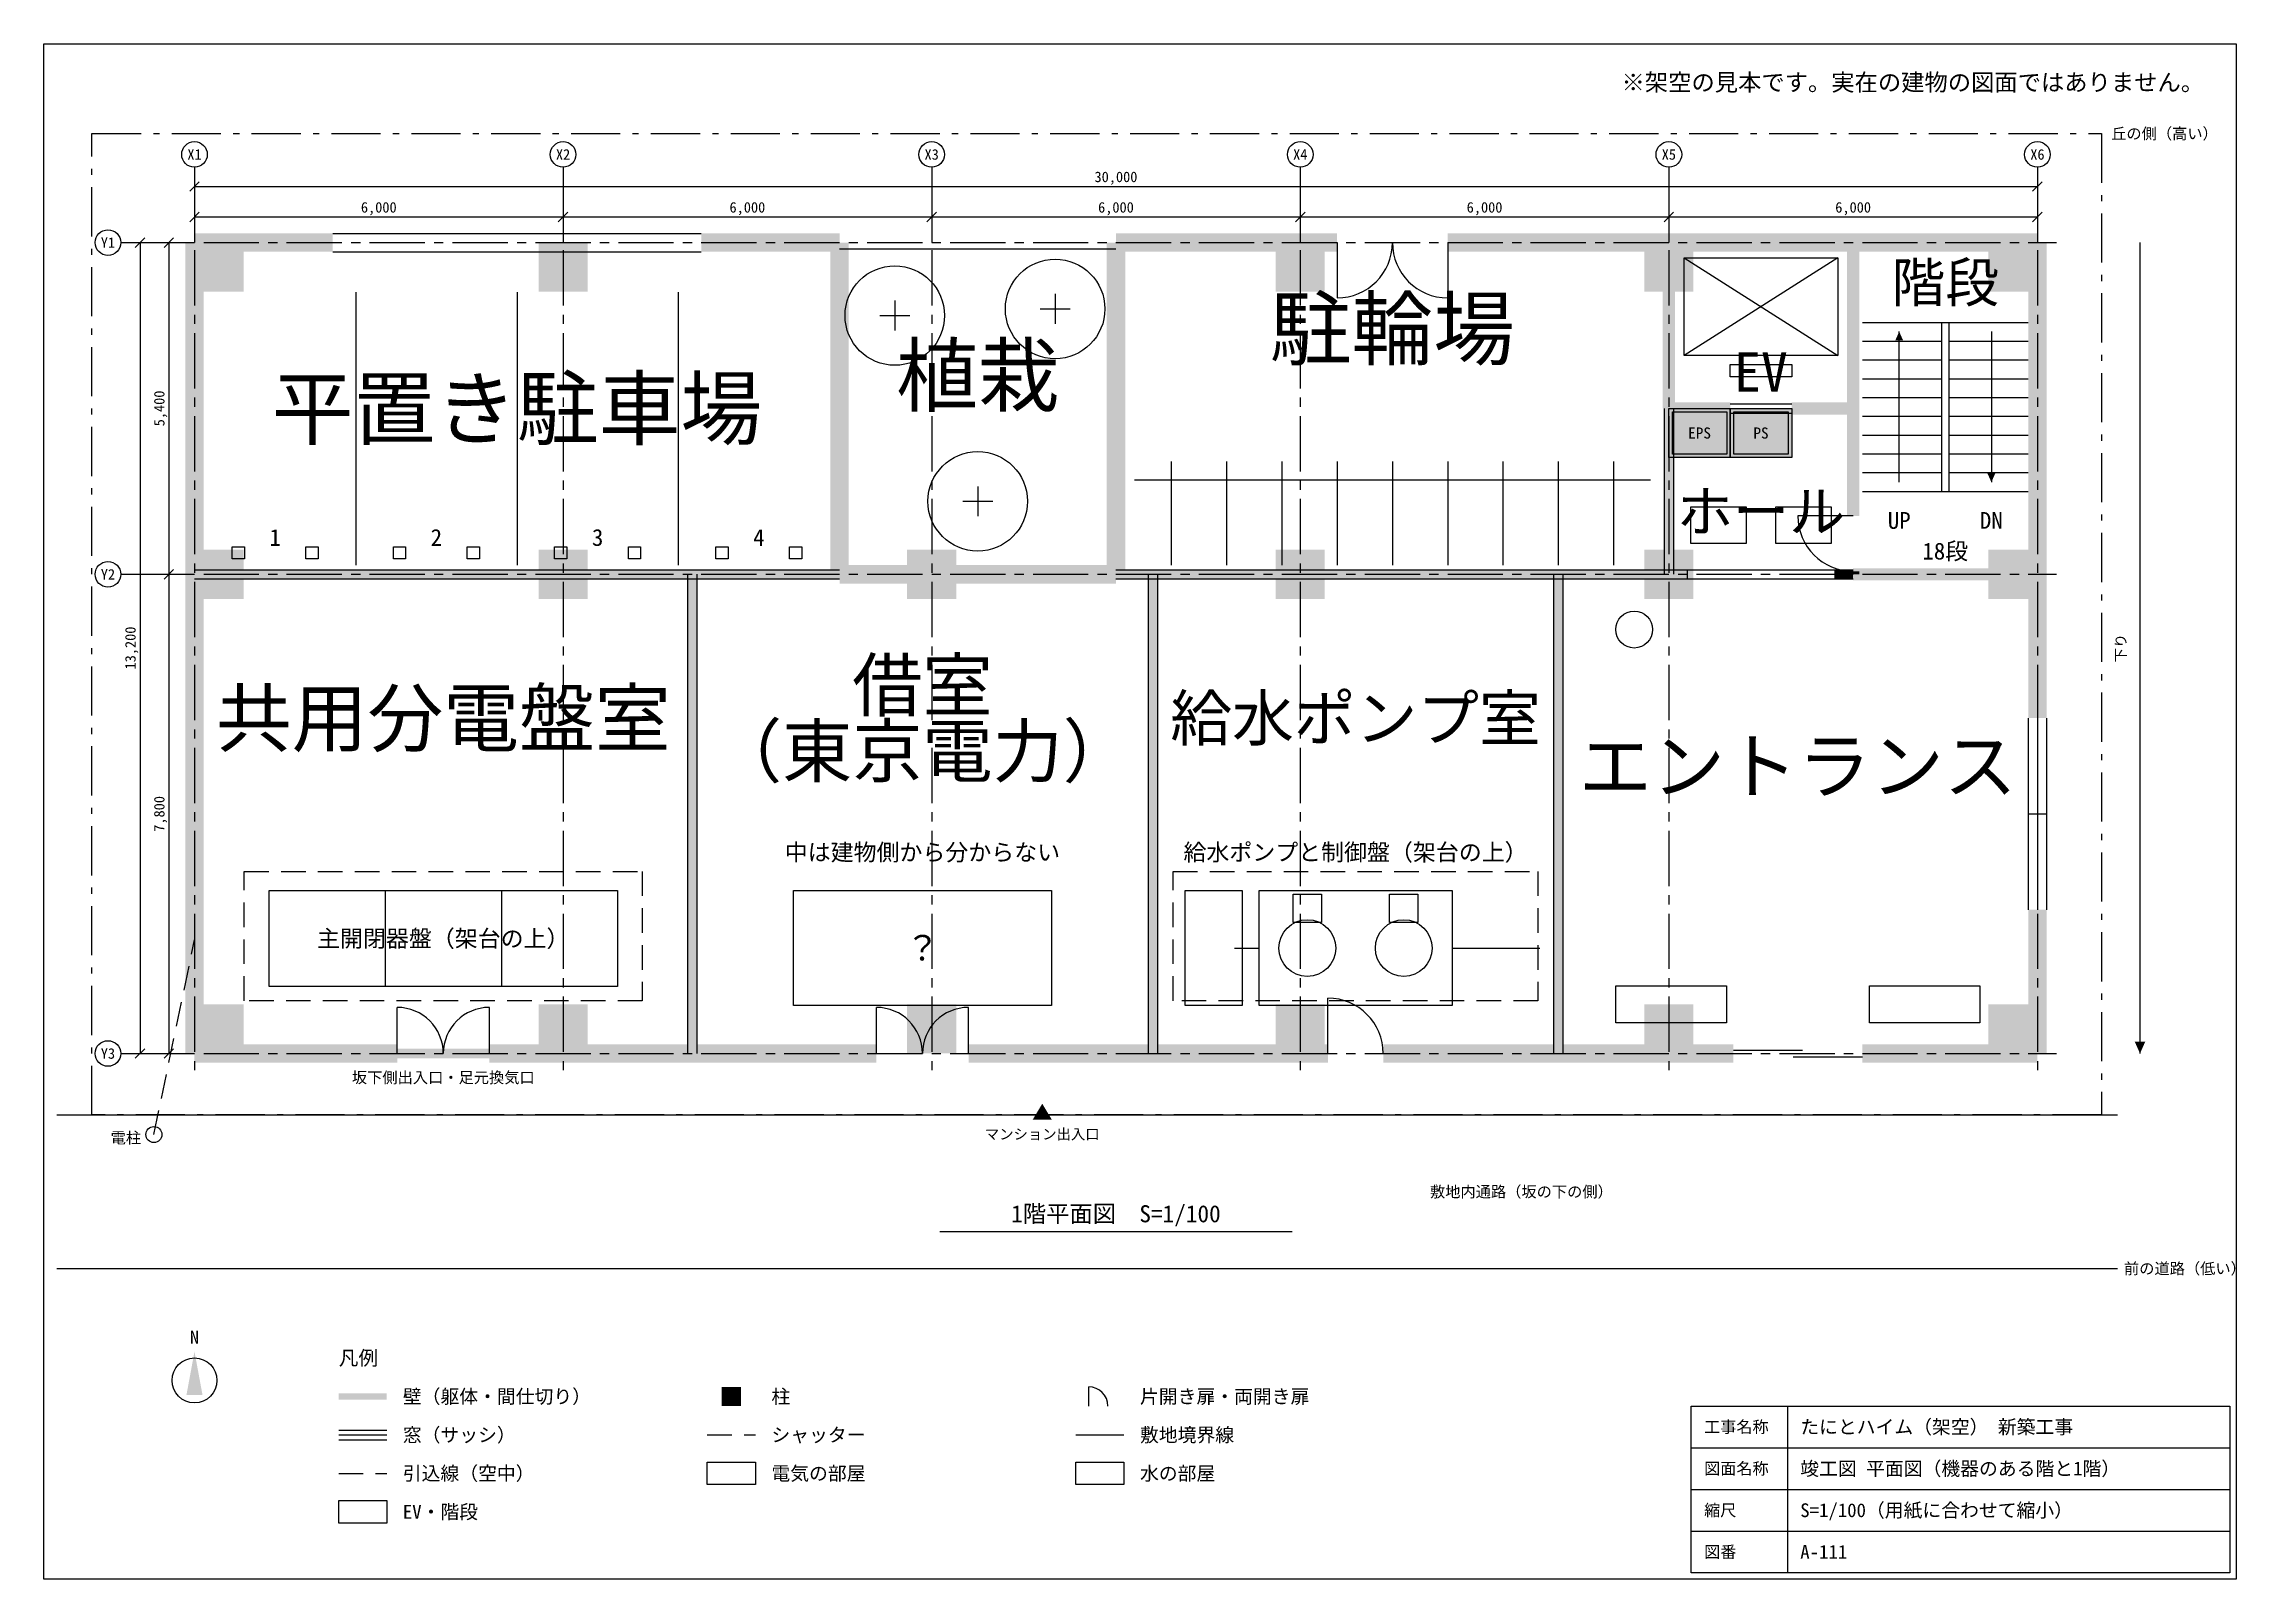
# Model space of a CAD drawing. Header units: millimetres. Extents: x 417 to 36104, y -25409 to -417.
import ezdxf
from ezdxf.enums import TextEntityAlignment as Align

# ---------------------------------------------------------------- set-up
doc = ezdxf.new("R2010")
doc.units = ezdxf.units.MM
for name, pattern in [('CENTER', [1350, 900, -150, 150, -150]), ('DASHDOT', [1300, 800, -200, 100, -200]), ('DASHED', [600, 400, -200])]:
    doc.linetypes.add(name, pattern=pattern)
for name, color, linetype in [('シャッター', 7, 'DASHED'), ('図枠', 7, 'CONTINUOUS'), ('壁', 7, 'CONTINUOUS'), ('寸法', 5, 'CONTINUOUS'), ('建具', 7, 'CONTINUOUS'), ('引込', 5, 'DASHED'), ('敷地', 7, 'DASHDOT'), ('文字', 7, 'CONTINUOUS'), ('柱', 7, 'CONTINUOUS'), ('細線', 8, 'CONTINUOUS'), ('設備', 8, 'CONTINUOUS'), ('通り芯', 1, 'CENTER'), ('道路', 8, 'CONTINUOUS'), ('階段EV', 8, 'CONTINUOUS')]:
    doc.layers.add(name, color=color, linetype=linetype)
doc.styles.add('JP', font='msgothic.ttc')

msp = doc.modelspace()

# ---------------------------------------------------------------- linework, layer by layer
at = {"layer": 'シャッター'}
msp.add_line((11217.39, -23060.87), (12000, -23060.87), dxfattribs=at)
for points in [[(3679.57, -13888.17), (10159.57, -13888.17), (10159.57, -15994.17), (3679.57, -15994.17)], [(18799.57, -13888.17), (24739.57, -13888.17), (24739.57, -15994.17), (18799.57, -15994.17)]]:
    msp.add_lwpolyline(points, close=True, dxfattribs=at)
at = {"layer": '図枠'}
for p, q in [((15000, -19747.83), (20739.13, -19747.83)), ((28800, -22591.3), (28800, -25304.35)), ((27234.78, -23269.57), (36000, -23269.57)), ((27234.78, -23947.83), (36000, -23947.83)), ((27234.78, -24626.09), (36000, -24626.09))]:
    msp.add_line(p, q, dxfattribs=at)
for points in [[(417.39, -417.39), (36104.35, -417.39), (36104.35, -25408.7), (417.39, -25408.7)], [(27234.78, -22591.3), (36000, -22591.3), (36000, -25304.35), (27234.78, -25304.35)]]:
    msp.add_lwpolyline(points, close=True, dxfattribs=at)
for centre, radius in [((2869.57, -2217.39), 208.7), ((8869.57, -2217.39), 208.7), ((14869.57, -2217.39), 208.7), ((20869.57, -2217.39), 208.7), ((26869.57, -2217.39), 208.7), ((32869.57, -2217.39), 208.7), ((1460.87, -3652.17), 208.7), ((1460.87, -9052.17), 208.7), ((1460.87, -16852.17), 208.7), ((2869.57, -22173.91), 365.22)]:
    msp.add_circle(centre, radius, dxfattribs=at)
for points in [[(16669.57, -17669.57), (16513.04, -17930.43), (16826.09, -17930.43)], [(2869.57, -21704.35), (2739.13, -22408.7), (3000, -22408.7)]]:
    msp.add_solid(points, dxfattribs=at)
at = {"layer": '壁'}
for p, q in [((26794.57, -6352.17), (26794.57, -9052.17)), ((26944.57, -6352.17), (26944.57, -9052.17)), ((2869.57, -8977.17), (13369.57, -8977.17)), ((2869.57, -9127.17), (13369.57, -9127.17)), ((10894.57, -9052.17), (10894.57, -16852.17)), ((11044.57, -9052.17), (11044.57, -16852.17)), ((17869.57, -8977.17), (27169.57, -8977.17)), ((17869.57, -9127.17), (27169.57, -9127.17)), ((18394.57, -9052.17), (18394.57, -16852.17)), ((18544.57, -9052.17), (18544.57, -16852.17)), ((24994.57, -9052.17), (24994.57, -16852.17)), ((25144.57, -9052.17), (25144.57, -16852.17)), ((27169.57, -8977.17), (27169.57, -9127.17)), ((29569.57, -8977.17), (29869.57, -8977.17)), ((29569.57, -8977.17), (29569.57, -9127.17)), ((29569.57, -9127.17), (29869.57, -9127.17))]:
    msp.add_line(p, q, dxfattribs=at)
for points in [[(26869.57, -6352.17), (27869.57, -6352.17), (27869.57, -7152.17), (26869.57, -7152.17)], [(27869.57, -6352.17), (28869.57, -6352.17), (28869.57, -7152.17), (27869.57, -7152.17)]]:
    msp.add_lwpolyline(points, close=True, dxfattribs=at)
for points in [[(2869.57, -3502.17), (5119.57, -3502.17), (2869.57, -3802.17), (5119.57, -3802.17)], [(11119.57, -3502.17), (13369.57, -3502.17), (11119.57, -3802.17), (13369.57, -3802.17)], [(17869.57, -3502.17), (21469.57, -3502.17), (17869.57, -3802.17), (21469.57, -3802.17)], [(23269.57, -3502.17), (32869.57, -3502.17), (23269.57, -3802.17), (32869.57, -3802.17)], [(2719.57, -3652.17), (3019.57, -3652.17), (2719.57, -16852.17), (3019.57, -16852.17)], [(13219.57, -3652.17), (13519.57, -3652.17), (13219.57, -9052.17), (13519.57, -9052.17)], [(17719.57, -3652.17), (18019.57, -3652.17), (17719.57, -9052.17), (18019.57, -9052.17)], [(26769.57, -3652.17), (26969.57, -3652.17), (26769.57, -6352.17), (26969.57, -6352.17)], [(29769.57, -3652.17), (29969.57, -3652.17), (29769.57, -8102.17), (29969.57, -8102.17)], [(32719.57, -3652.17), (33019.57, -3652.17), (32719.57, -11392.17), (33019.57, -11392.17)], [(26794.57, -6352.17), (26944.57, -6352.17), (26794.57, -9052.17), (26944.57, -9052.17)], [(26869.57, -6252.17), (27869.57, -6252.17), (26869.57, -6452.17), (27869.57, -6452.17)], [(26869.57, -6352.17), (27869.57, -6352.17), (26869.57, -7152.17), (27869.57, -7152.17)], [(27869.57, -6352.17), (28869.57, -6352.17), (27869.57, -7152.17), (28869.57, -7152.17)], [(28869.57, -6252.17), (29869.57, -6252.17), (28869.57, -6452.17), (29869.57, -6452.17)], [(13369.57, -8902.17), (17869.57, -8902.17), (13369.57, -9202.17), (17869.57, -9202.17)], [(2869.57, -8977.17), (13369.57, -8977.17), (2869.57, -9127.17), (13369.57, -9127.17)], [(10894.57, -9052.17), (11044.57, -9052.17), (10894.57, -16852.17), (11044.57, -16852.17)], [(17869.57, -8977.17), (27169.57, -8977.17), (17869.57, -9127.17), (27169.57, -9127.17)], [(18394.57, -9052.17), (18544.57, -9052.17), (18394.57, -16852.17), (18544.57, -16852.17)], [(24994.57, -9052.17), (25144.57, -9052.17), (24994.57, -16852.17), (25144.57, -16852.17)], [(29569.57, -8977.17), (29869.57, -8977.17), (29569.57, -9127.17), (29869.57, -9127.17)], [(29769.57, -9002.17), (29969.57, -9002.17), (29769.57, -9052.17), (29969.57, -9052.17)], [(29869.57, -8952.17), (32869.57, -8952.17), (29869.57, -9152.17), (32869.57, -9152.17)], [(32719.57, -14512.17), (33019.57, -14512.17), (32719.57, -16852.17), (33019.57, -16852.17)], [(2869.57, -16702.17), (6169.57, -16702.17), (2869.57, -17002.17), (6169.57, -17002.17)], [(7669.57, -16702.17), (13969.57, -16702.17), (7669.57, -17002.17), (13969.57, -17002.17)], [(15469.57, -16702.17), (21319.57, -16702.17), (15469.57, -17002.17), (21319.57, -17002.17)], [(22219.57, -16702.17), (27919.57, -16702.17), (22219.57, -17002.17), (27919.57, -17002.17)], [(30019.57, -16702.17), (32869.57, -16702.17), (30019.57, -17002.17), (32869.57, -17002.17)], [(5217.39, -22382.61), (6000, -22382.61), (5217.39, -22486.96), (6000, -22486.96)]]:
    msp.add_solid(points, dxfattribs=at)
at = {"layer": '寸法'}
for p, q in [((2791.3, -2817.39), (2947.83, -2660.87)), ((2869.57, -2739.13), (32869.57, -2739.13)), ((32791.3, -2817.39), (32947.83, -2660.87)), ((2791.3, -3313.04), (2947.83, -3156.52)), ((8791.3, -3313.04), (8947.83, -3156.52)), ((14791.3, -3313.04), (14947.83, -3156.52)), ((20791.3, -3313.04), (20947.83, -3156.52)), ((26791.3, -3313.04), (26947.83, -3156.52)), ((32791.3, -3313.04), (32947.83, -3156.52)), ((2869.57, -3234.78), (32869.57, -3234.78)), ((1904.35, -3730.43), (2060.87, -3573.91)), ((1982.61, -3652.17), (1982.61, -16852.17)), ((2373.91, -3730.43), (2530.43, -3573.91)), ((2452.17, -3652.17), (2452.17, -16852.17)), ((2373.91, -9130.43), (2530.43, -8973.91)), ((1904.35, -16930.43), (2060.87, -16773.91)), ((2373.91, -16930.43), (2530.43, -16773.91))]:
    msp.add_line(p, q, dxfattribs=at)
msp.add_solid([(6136.96, -16773.91), (7702.17, -16773.91), (6136.96, -16930.43), (7702.17, -16930.43)], dxfattribs=at)
at = {"layer": '建具'}
for p, q in [((13369.57, -3752.17), (17869.57, -3752.17)), ((21469.57, -3652.17), (21469.57, -4552.17)), ((23269.57, -3652.17), (23269.57, -4552.17)), ((29869.57, -8102.17), (28969.57, -8102.17)), ((32869.57, -11392.17), (32869.57, -14512.17)), ((21319.57, -16852.17), (21319.57, -15952.17)), ((6169.57, -16852.17), (6169.57, -16102.17)), ((7669.57, -16852.17), (7669.57, -16102.17)), ((13969.57, -16852.17), (13969.57, -16102.17)), ((15469.57, -16852.17), (15469.57, -16102.17)), ((27919.57, -16800), (29047.83, -16800)), ((28891.3, -16904.35), (30019.57, -16904.35)), ((17426.09, -22591.3), (17426.09, -22278.26)), ((5217.39, -23060.87), (6000, -23060.87))]:
    msp.add_line(p, q, dxfattribs=at)
for centre, radius, start, end in [((21469.57, -3652.17), 900, 270, 0), ((23269.57, -3652.17), 900, 180, 270), ((29869.57, -8102.17), 900, 180, 270), ((21319.57, -16852.17), 900, 0, 90), ((6169.57, -16852.17), 750, 0, 90), ((7669.57, -16852.17), 750, 90, 180), ((13969.57, -16852.17), 750, 0, 90), ((15469.57, -16852.17), 750, 90, 180), ((17426.09, -22591.3), 313.04, 0, 90)]:
    msp.add_arc(centre, radius, start, end, dxfattribs=at)
at = {"layer": '引込'}
for p, q in [((2209.57, -18172.17), (2869.57, -15004.17)), ((5217.39, -23686.96), (6000, -23686.96))]:
    msp.add_line(p, q, dxfattribs=at)
at = {"layer": '敷地'}
msp.add_line((17217.39, -23060.87), (18000, -23060.87), dxfattribs=at)
msp.add_lwpolyline([(1200, -1878.26), (33913.04, -1878.26), (33913.04, -17852.17), (1200, -17852.17)], close=True, dxfattribs=at)
at = {"layer": '柱'}
for points in [[(2869.57, -3652.17), (3669.57, -3652.17), (2869.57, -4452.17), (3669.57, -4452.17)], [(8469.57, -3652.17), (9269.57, -3652.17), (8469.57, -4452.17), (9269.57, -4452.17)], [(20469.57, -3652.17), (21269.57, -3652.17), (20469.57, -4452.17), (21269.57, -4452.17)], [(26469.57, -3652.17), (27269.57, -3652.17), (26469.57, -4452.17), (27269.57, -4452.17)], [(32069.57, -3652.17), (32869.57, -3652.17), (32069.57, -4452.17), (32869.57, -4452.17)], [(2869.57, -8652.17), (3669.57, -8652.17), (2869.57, -9452.17), (3669.57, -9452.17)], [(8469.57, -8652.17), (9269.57, -8652.17), (8469.57, -9452.17), (9269.57, -9452.17)], [(14469.57, -8652.17), (15269.57, -8652.17), (14469.57, -9452.17), (15269.57, -9452.17)], [(20469.57, -8652.17), (21269.57, -8652.17), (20469.57, -9452.17), (21269.57, -9452.17)], [(26469.57, -8652.17), (27269.57, -8652.17), (26469.57, -9452.17), (27269.57, -9452.17)], [(32069.57, -8652.17), (32869.57, -8652.17), (32069.57, -9452.17), (32869.57, -9452.17)], [(2869.57, -16052.17), (3669.57, -16052.17), (2869.57, -16852.17), (3669.57, -16852.17)], [(8469.57, -16052.17), (9269.57, -16052.17), (8469.57, -16852.17), (9269.57, -16852.17)], [(14469.57, -16052.17), (15269.57, -16052.17), (14469.57, -16852.17), (15269.57, -16852.17)], [(20469.57, -16052.17), (21269.57, -16052.17), (20469.57, -16852.17), (21269.57, -16852.17)], [(26469.57, -16052.17), (27269.57, -16052.17), (26469.57, -16852.17), (27269.57, -16852.17)], [(32069.57, -16052.17), (32869.57, -16052.17), (32069.57, -16852.17), (32869.57, -16852.17)], [(11452.17, -22278.26), (11765.22, -22278.26), (11452.17, -22591.3), (11765.22, -22591.3)]]:
    msp.add_solid(points, dxfattribs=at)
at = {"layer": '細線'}
for p, q in [((2869.57, -2426.09), (2869.57, -3652.17)), ((8869.57, -2426.09), (8869.57, -3652.17)), ((14869.57, -2426.09), (14869.57, -3652.17)), ((20869.57, -2426.09), (20869.57, -3652.17)), ((26869.57, -2426.09), (26869.57, -3652.17)), ((32869.57, -2426.09), (32869.57, -3652.17)), ((5119.57, -3502.17), (11119.57, -3502.17)), ((1669.57, -3652.17), (2869.57, -3652.17)), ((5119.57, -3802.17), (11119.57, -3802.17)), ((14269.57, -4597.17), (14269.57, -5083.17)), ((16879.57, -4489.17), (16879.57, -4975.17)), ((14026.57, -4840.17), (14512.57, -4840.17)), ((16636.57, -4732.17), (17122.57, -4732.17)), ((27869.57, -6277.17), (28869.57, -6277.17)), ((27869.57, -6427.17), (28869.57, -6427.17)), ((15619.57, -7621.17), (15619.57, -8107.17)), ((18169.57, -7516.17), (26569.57, -7516.17)), ((15376.57, -7864.17), (15862.57, -7864.17)), ((1669.57, -9052.17), (2869.57, -9052.17)), ((27169.57, -8977.17), (29569.57, -8977.17)), ((27169.57, -9127.17), (29569.57, -9127.17)), ((32719.57, -11392.17), (32719.57, -14512.17)), ((33019.57, -11392.17), (33019.57, -14512.17)), ((32719.57, -12952.17), (33019.57, -12952.17)), ((5974.57, -14200.17), (5974.57, -15760.17)), ((7864.57, -14200.17), (7864.57, -15760.17)), ((19798.77, -15136.17), (20198.77, -15136.17)), ((23340.37, -15136.17), (24769.57, -15136.17)), ((1669.57, -16852.17), (2869.57, -16852.17)), ((5217.39, -22982.61), (6000, -22982.61)), ((5217.39, -23139.13), (6000, -23139.13))]:
    msp.add_line(p, q, dxfattribs=at)
for points in [[(27869.57, -5638.17), (28869.57, -5638.17), (28869.57, -5838.17), (27869.57, -5838.17)], [(26926.96, -6409.57), (27812.17, -6409.57), (27812.17, -7094.78), (26926.96, -7094.78)], [(27926.96, -6409.57), (28812.17, -6409.57), (28812.17, -7094.78), (27926.96, -7094.78)], [(27229.57, -7952.17), (28129.57, -7952.17), (28129.57, -8552.17), (27229.57, -8552.17)], [(28609.57, -7952.17), (29509.57, -7952.17), (29509.57, -8552.17), (28609.57, -8552.17)], [(3482.07, -8602.17), (3682.07, -8602.17), (3682.07, -8802.17), (3482.07, -8802.17)], [(4682.07, -8602.17), (4882.07, -8602.17), (4882.07, -8802.17), (4682.07, -8802.17)], [(6107.07, -8602.17), (6307.07, -8602.17), (6307.07, -8802.17), (6107.07, -8802.17)], [(7307.07, -8602.17), (7507.07, -8602.17), (7507.07, -8802.17), (7307.07, -8802.17)], [(8732.07, -8602.17), (8932.07, -8602.17), (8932.07, -8802.17), (8732.07, -8802.17)], [(9932.07, -8602.17), (10132.07, -8602.17), (10132.07, -8802.17), (9932.07, -8802.17)], [(11357.07, -8602.17), (11557.07, -8602.17), (11557.07, -8802.17), (11357.07, -8802.17)], [(12557.07, -8602.17), (12757.07, -8602.17), (12757.07, -8802.17), (12557.07, -8802.17)], [(20198.77, -14200.17), (23340.37, -14200.17), (23340.37, -16072.17), (20198.77, -16072.17)], [(20753.17, -14260.17), (21215.17, -14260.17), (21215.17, -14720.37), (20753.17, -14720.37)], [(22323.97, -14260.17), (22785.97, -14260.17), (22785.97, -14720.37), (22323.97, -14720.37)], [(26005.57, -15752.17), (27805.57, -15752.17), (27805.57, -16352.17), (26005.57, -16352.17)], [(30133.57, -15752.17), (31933.57, -15752.17), (31933.57, -16352.17), (30133.57, -16352.17)]]:
    msp.add_lwpolyline(points, close=True, dxfattribs=at)
for centre, radius in [((16879.57, -4732.17), 810), ((14269.57, -4840.17), 810), ((15619.57, -7864.17), 810), ((26305.57, -9952.17), 300)]:
    msp.add_circle(centre, radius, dxfattribs=at)
at = {"layer": '設備'}
for p, q in [((5494.57, -4462.17), (5494.57, -8902.17)), ((8119.57, -4462.17), (8119.57, -8902.17)), ((10744.57, -4462.17), (10744.57, -8902.17)), ((31309.57, -4952.17), (31309.57, -7702.17)), ((31309.57, -4952.17), (31429.57, -4952.17)), ((31429.57, -4952.17), (31429.57, -7702.17)), ((18769.57, -7216.17), (18769.57, -8902.17)), ((19669.57, -7216.17), (19669.57, -8902.17)), ((20569.57, -7216.17), (20569.57, -8902.17)), ((21469.57, -7216.17), (21469.57, -8902.17)), ((22369.57, -7216.17), (22369.57, -8902.17)), ((23269.57, -7216.17), (23269.57, -8902.17)), ((24169.57, -7216.17), (24169.57, -8902.17)), ((25069.57, -7216.17), (25069.57, -8902.17)), ((25969.57, -7216.17), (25969.57, -8902.17))]:
    msp.add_line(p, q, dxfattribs=at)
for points in [[(4084.57, -14200.17), (9754.57, -14200.17), (9754.57, -15760.17), (4084.57, -15760.17)], [(12619.57, -14200.17), (16819.57, -14200.17), (16819.57, -16072.17), (12619.57, -16072.17)], [(18997.57, -14200.17), (19921.57, -14200.17), (19921.57, -16072.17), (18997.57, -16072.17)], [(11217.39, -23504.35), (12000, -23504.35), (12000, -23869.57), (11217.39, -23869.57)], [(17217.39, -23504.35), (18000, -23504.35), (18000, -23869.57), (17217.39, -23869.57)], [(5217.39, -24130.43), (6000, -24130.43), (6000, -24495.65), (5217.39, -24495.65)]]:
    msp.add_lwpolyline(points, close=True, dxfattribs=at)
for centre, radius in [((20984.17, -15136.17), 462), ((22554.97, -15136.17), 462), ((2209.57, -18172.17), 130.43)]:
    msp.add_circle(centre, radius, dxfattribs=at)
at = {"layer": '通り芯'}
for p, q in [((2869.57, -2426.09), (2869.57, -17165.22)), ((8869.57, -2426.09), (8869.57, -17165.22)), ((14869.57, -2426.09), (14869.57, -17165.22)), ((20869.57, -2426.09), (20869.57, -17165.22)), ((26869.57, -2426.09), (26869.57, -17165.22)), ((32869.57, -2426.09), (32869.57, -17165.22)), ((1669.57, -3652.17), (33182.61, -3652.17)), ((1669.57, -9052.17), (33182.61, -9052.17)), ((1669.57, -16852.17), (33182.61, -16852.17))]:
    msp.add_line(p, q, dxfattribs=at)
at = {"layer": '道路'}
for p, q in [((34539.13, -3652.17), (34539.13, -16852.17)), ((626.09, -17852.17), (34173.91, -17852.17)), ((626.09, -20352.17), (34173.91, -20352.17))]:
    msp.add_line(p, q, dxfattribs=at)
msp.add_solid([(34539.13, -16852.17), (34454.03, -16661.62), (34624.23, -16661.62)], dxfattribs=at)
at = {"layer": '階段EV'}
for p, q in [((27119.57, -3902.17), (29619.57, -5488.17)), ((29619.57, -3902.17), (27119.57, -5488.17)), ((30019.57, -4952.17), (31309.57, -4952.17)), ((31429.57, -4952.17), (32719.57, -4952.17)), ((30019.57, -5257.73), (31309.57, -5257.73)), ((30619.57, -7552.17), (30619.57, -5102.17)), ((31429.57, -5257.73), (32719.57, -5257.73)), ((32119.57, -5102.17), (32119.57, -7552.17)), ((30019.57, -5563.29), (31309.57, -5563.29)), ((31429.57, -5563.29), (32719.57, -5563.29)), ((30019.57, -5868.84), (31309.57, -5868.84)), ((31429.57, -5868.84), (32719.57, -5868.84)), ((30019.57, -6174.4), (31309.57, -6174.4)), ((31429.57, -6174.4), (32719.57, -6174.4)), ((30019.57, -6479.95), (31309.57, -6479.95)), ((31429.57, -6479.95), (32719.57, -6479.95)), ((30019.57, -6785.51), (31309.57, -6785.51)), ((30019.57, -7091.06), (31309.57, -7091.06)), ((31429.57, -6785.51), (32719.57, -6785.51)), ((31429.57, -7091.06), (32719.57, -7091.06)), ((30019.57, -7396.62), (31309.57, -7396.62)), ((31429.57, -7396.62), (32719.57, -7396.62)), ((30019.57, -7702.17), (31309.57, -7702.17)), ((30019.57, -7702.17), (32719.57, -7702.17)), ((31429.57, -7702.17), (32719.57, -7702.17))]:
    msp.add_line(p, q, dxfattribs=at)
msp.add_lwpolyline([(27119.57, -3902.17), (29619.57, -3902.17), (29619.57, -5488.17), (27119.57, -5488.17)], close=True, dxfattribs=at)
for points in [[(30619.57, -5102.17), (30683.39, -5245.09), (30555.74, -5245.09)], [(32119.57, -7552.17), (32055.74, -7409.26), (32183.39, -7409.26)]]:
    msp.add_solid(points, dxfattribs=at)

# ---------------------------------------------------------------- texts
at = {"layer": '寸法', "style": 'JP'}
for s, height, p in [('30,000', 171.1, (17869.57, -2582.61)), ('6,000', 171.1, (5869.57, -3078.26)), ('6,000', 171.1, (11869.57, -3078.26)), ('6,000', 171.1, (17869.57, -3078.26)), ('6,000', 171.1, (23869.57, -3078.26)), ('6,000', 171.1, (29869.57, -3078.26)), ('坂下側出入口・足元換気口', 181.8, (6919.57, -17243.48))]:
    msp.add_text(s, height=height, dxfattribs=at).set_placement(p, align=Align.MIDDLE_CENTER)
for s, p in [('5,400', (2295.65, -6352.17)), ('13,200', (1826.09, -10252.17)), ('7,800', (2295.65, -12952.17))]:
    msp.add_text(s, height=171.1, rotation=90, dxfattribs=at).set_placement(p, align=Align.MIDDLE_CENTER)
msp.add_text('電柱', height=181.8, dxfattribs=at).set_placement((2000.87, -18224.35), align=Align.MIDDLE_RIGHT)
at = {"layer": '文字', "style": 'JP'}
msp.add_text('※架空の見本です。実在の建物の図面ではありません。', height=278.1, dxfattribs=at).set_placement((35582.61, -1043.48), align=Align.MIDDLE_RIGHT)
for s, height, p in [('X1', 171.1, (2869.57, -2217.39)), ('X2', 171.1, (8869.57, -2217.39)), ('X3', 171.1, (14869.57, -2217.39)), ('X4', 171.1, (20869.57, -2217.39)), ('X5', 171.1, (26869.57, -2217.39)), ('X6', 171.1, (32869.57, -2217.39)), ('Y1', 171.1, (1460.87, -3652.17)), ('階段', 641.7, (31369.57, -4300.17)), ('駐輪場', 975.4, (22369.57, -5056.17)), ('植栽', 975.4, (15619.57, -5812.17)), ('EV', 641.7, (28369.57, -5758.17)), ('平置き駐車場', 975.4, (8119.57, -6352.17)), ('EPS', 181.8, (27369.57, -6752.17)), ('PS', 181.8, (28369.57, -6752.17)), ('ホール', 669.9, (28369.57, -8026.17)), ('UP', 273.8, (30619.57, -8174.67)), ('DN', 273.8, (32119.57, -8174.67)), ('1', 273.8, (4182.07, -8452.17)), ('2', 273.8, (6807.07, -8452.17)), ('3', 273.8, (9432.07, -8452.17)), ('4', 273.8, (12057.07, -8452.17)), ('18段', 273.8, (31369.57, -8674.17)), ('Y2', 171.1, (1460.87, -9052.17)), ('借室', 837.4, (14719.57, -10855.46)), ('共用分電盤室', 904.4, (6919.57, -11392.17)), ('給水ポンプ室', 736.9, (21769.57, -11392.17)), ('（東京電力）', 837.4, (14719.57, -11928.89)), ('エントランス', 870.9, (28969.57, -12172.17)), ('中は建物側から分からない', 273.8, (14719.57, -13576.17)), ('給水ポンプと制御盤（架台の上）', 273.8, (21769.57, -13576.17)), ('主開閉器盤（架台の上）', 273.8, (6919.57, -14980.17)), ('？', 410.7, (14719.57, -15136.17)), ('Y3', 171.1, (1460.87, -16852.17)), ('1階平面図\u3000S=1/100', 278.1, (17869.57, -19460.87)), ('N', 213.9, (2869.57, -21469.57))]:
    msp.add_text(s, height=height, dxfattribs=at).set_placement(p, align=Align.MIDDLE_CENTER)
for s, height, p in [('凡例', 235.3, (5217.39, -21808.7)), ('壁（躯体・間仕切り）', 224.6, (6260.87, -22434.78)), ('柱', 224.6, (12260.87, -22434.78)), ('片開き扉・両開き扉', 224.6, (18260.87, -22434.78)), ('工事名称', 192.5, (27443.48, -22930.43)), ('たにとハイム（架空） 新築工事', 224.6, (29008.7, -22930.43)), ('窓（サッシ）', 224.6, (6260.87, -23060.87)), ('シャッター', 224.6, (12260.87, -23060.87)), ('敷地境界線', 224.6, (18260.87, -23060.87)), ('引込線（空中）', 224.6, (6260.87, -23686.96)), ('電気の部屋', 224.6, (12260.87, -23686.96)), ('水の部屋', 224.6, (18260.87, -23686.96)), ('図面名称', 192.5, (27443.48, -23608.7)), ('竣工図 平面図（機器のある階と1階）', 224.6, (29008.7, -23608.7)), ('EV・階段', 224.6, (6260.87, -24313.04)), ('縮尺', 192.5, (27443.48, -24286.96)), ('S=1/100（用紙に合わせて縮小）', 224.6, (29008.7, -24286.96)), ('図番', 192.5, (27443.48, -24965.22)), ('A-111', 224.6, (29008.7, -24965.22))]:
    msp.add_text(s, height=height, dxfattribs=at).set_placement(p, align=Align.MIDDLE_LEFT)
at = {"layer": '道路', "style": 'JP'}
for s, p in [('丘の側（高い）', (34069.57, -1878.26)), ('前の道路（低い）', (34278.26, -20352.17))]:
    msp.add_text(s, height=181.8, dxfattribs=at).set_placement(p, align=Align.MIDDLE_LEFT)
msp.add_text('下り', height=171.1, rotation=90, dxfattribs=at).set_placement((34226.09, -10252.17), align=Align.MIDDLE_CENTER)
for s, height, p in [('マンション出入口', 171.1, (16669.57, -18165.22)), ('敷地内通路（坂の下の側）', 181.8, (24469.57, -19102.17))]:
    msp.add_text(s, height=height, dxfattribs=at).set_placement(p, align=Align.MIDDLE_CENTER)

doc.saveas('drawing.dxf')
